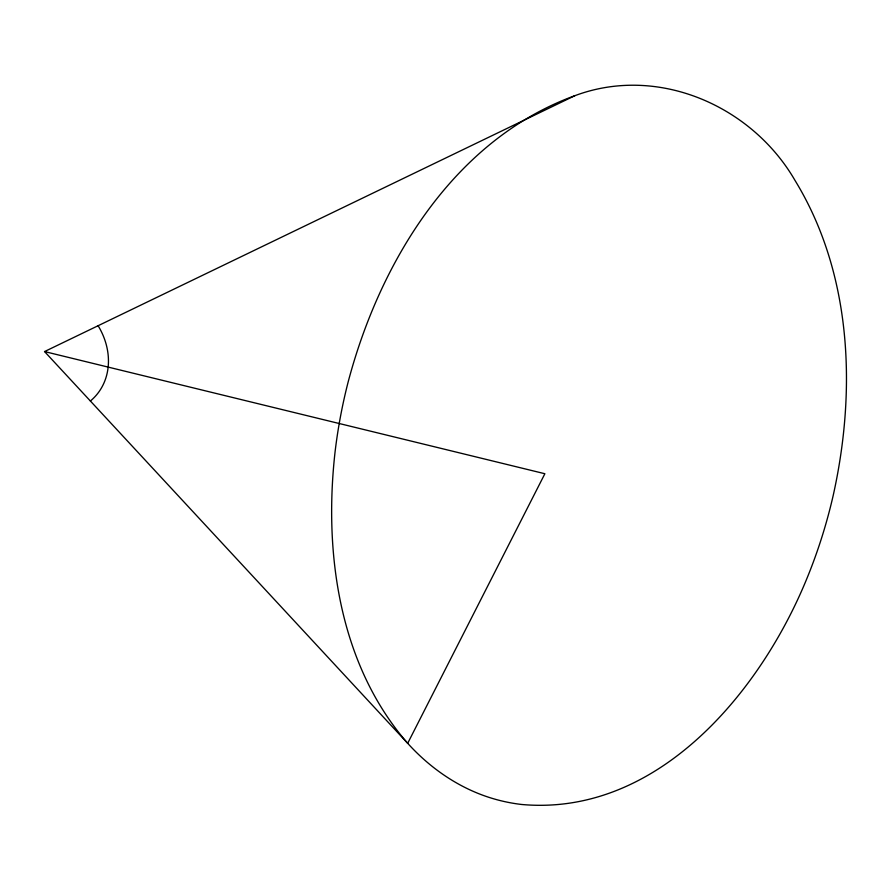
<?xml version="1.0" encoding="UTF-8"?>
<svg xmlns="http://www.w3.org/2000/svg" width="891" height="891" viewBox="0 0 891 891"><rect width="100%" height="100%" fill="white"/><g stroke="black" fill="none" stroke-linecap="round" stroke-linejoin="round"><path stroke-width="1.34" d="M44.55 351.566L574.862 95.693C657.77 64.642 751.703 105.539 795.062 180.517C852.253 274.016 856.507 390.949 833.163 495.63A660.186 579.841 38.5 0 1 803.738 586.044C756.114 697.174 654.651 816.39 521.692 804.484A142.928 119.951 15.2 0 1 482.644 795.173C453.809 784.492 428.248 766.048 407.688 743.306L44.55 351.566L544.88 473.734L407.688 743.306C339.092 664.575 323.734 553.122 335.005 452.461A719.471 606.092 -7.7 0 1 348.225 381.682C379.922 262.032 453.519 139.92 574.862 95.693M98.11 325.716A68.106 57.436 41.7 0 1 90.381 401.006"/></g></svg>
